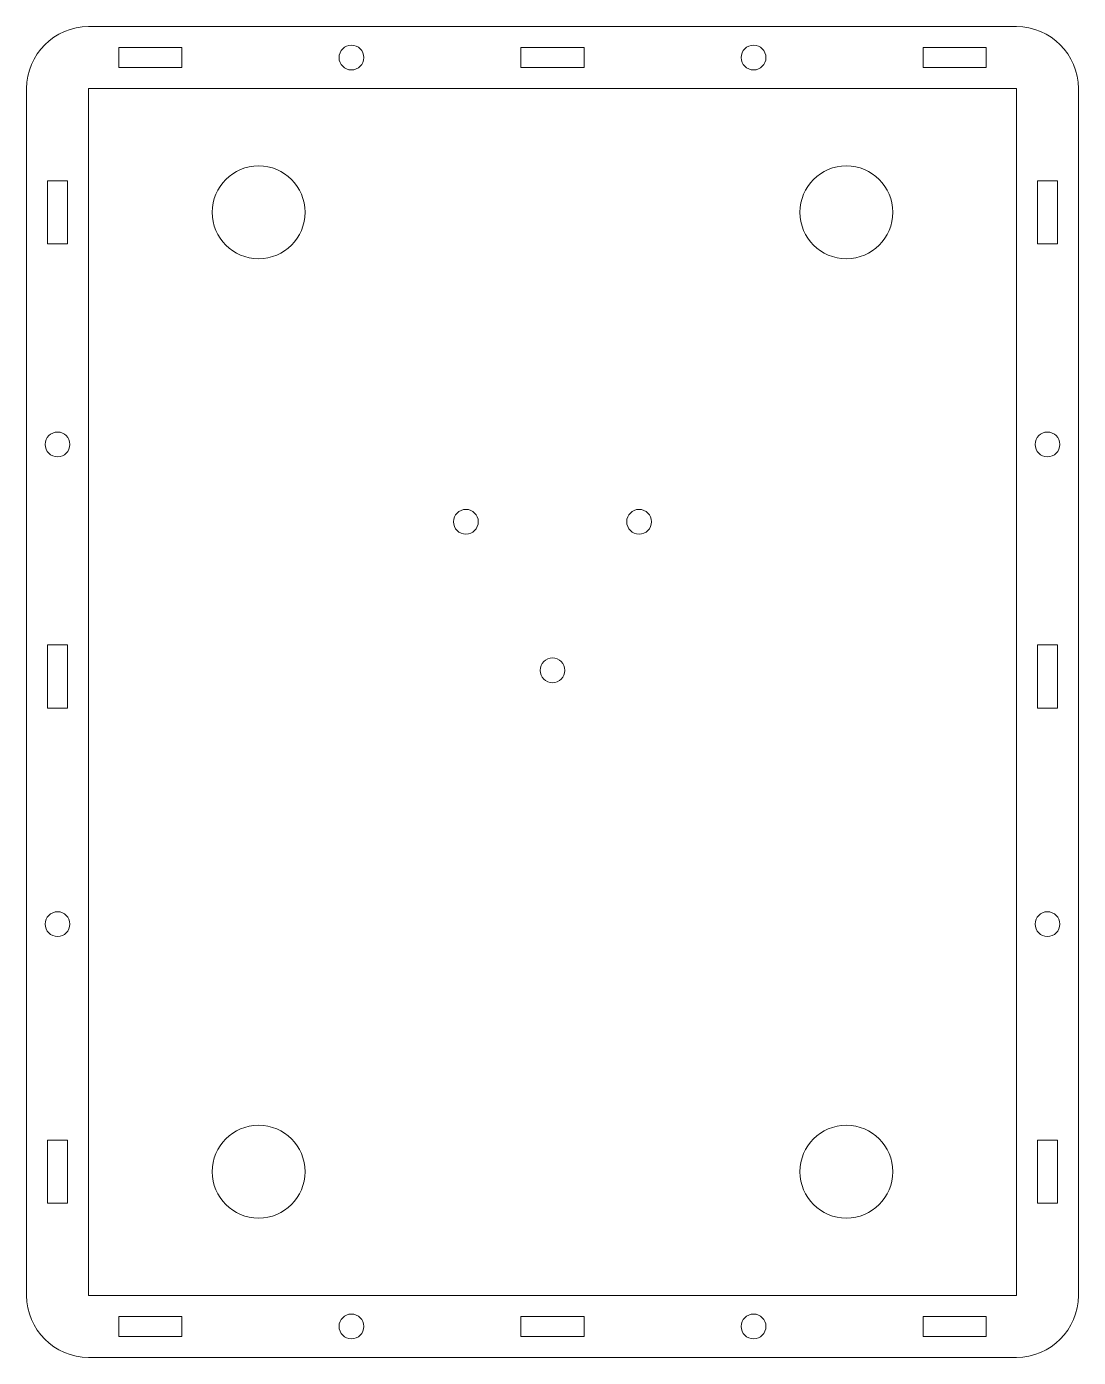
# Model space of a CAD drawing. Header units: millimetres. Extents: x 0 to 170, y 0 to 215.
import ezdxf

# ---------------------------------------------------------------- set-up
doc = ezdxf.new("R2010")
doc.units = ezdxf.units.MM
doc.layers.get('0').update_dxf_attribs({"linetype": 'CONTINUOUS', "lineweight": 0})
for name, color, linetype, lineweight in [('3x10_Female', 1, 'CONTINUOUS', 0), ('MultiMix4_Feet', 1, 'CONTINUOUS', 0), ('MultiMix4_MountingHoles', 3, 'CONTINUOUS', 0), ('MultiMix4_Outer', 3, 'CONTINUOUS', 0), ('Panel_Outer', 1, 'CONTINUOUS', 0)]:
    doc.layers.add(name, color=color, linetype=linetype, lineweight=lineweight)

# ---------------------------------------------------------------- blocks, each defined once
blk = doc.blocks.new('Alesis_MultiMix4-0')
at = {"layer": 'MultiMix4_Feet'}
for centre in [(27.5, 175), (122.5, 175), (27.5, 20), (122.5, 20)]:
    blk.add_circle(centre, 7.5, dxfattribs=at)
at = {"layer": 'MultiMix4_MountingHoles'}
for centre in [(61, 125), (89, 125), (75, 101)]:
    blk.add_circle(centre, 2, dxfattribs=at)
at = {"layer": 'MultiMix4_Outer'}
for p, q in [((0, 0), (0, 195)), ((0, 195), (150, 195)), ((150, 0), (150, 195)), ((0, 0), (150, 0))]:
    blk.add_line(p, q, dxfattribs=at)
blk = doc.blocks.new('3x10_Female-10')
at = {"layer": '3x10_Female'}
for p, q in [((1.6, 5.1), (-1.6, 5.1)), ((-1.6, 5.1), (-1.6, -5.1)), ((1.6, -5.1), (1.6, 5.1)), ((-1.6, -5.1), (1.6, -5.1))]:
    blk.add_line(p, q, dxfattribs=at)
blk = doc.blocks.new('3x10_Female-11')
at = {"layer": '3x10_Female'}
for p, q in [((1.6, 5.1), (-1.6, 5.1)), ((-1.6, 5.1), (-1.6, -5.1)), ((1.6, -5.1), (1.6, 5.1)), ((-1.6, -5.1), (1.6, -5.1))]:
    blk.add_line(p, q, dxfattribs=at)
blk = doc.blocks.new('3x10_Female-12')
at = {"layer": '3x10_Female'}
for p, q in [((1.6, 5.1), (-1.6, 5.1)), ((-1.6, 5.1), (-1.6, -5.1)), ((1.6, -5.1), (1.6, 5.1)), ((-1.6, -5.1), (1.6, -5.1))]:
    blk.add_line(p, q, dxfattribs=at)
blk = doc.blocks.new('3x10_Female-13')
at = {"layer": '3x10_Female'}
for p, q in [((1.6, 5.1), (-1.6, 5.1)), ((-1.6, 5.1), (-1.6, -5.1)), ((1.6, -5.1), (1.6, 5.1)), ((-1.6, -5.1), (1.6, -5.1))]:
    blk.add_line(p, q, dxfattribs=at)
blk = doc.blocks.new('3x10_Female-14')
at = {"layer": '3x10_Female'}
for p, q in [((1.6, 5.1), (-1.6, 5.1)), ((-1.6, 5.1), (-1.6, -5.1)), ((1.6, -5.1), (1.6, 5.1)), ((-1.6, -5.1), (1.6, -5.1))]:
    blk.add_line(p, q, dxfattribs=at)
blk = doc.blocks.new('3x10_Female-15')
at = {"layer": '3x10_Female'}
for p, q in [((1.6, 5.1), (-1.6, 5.1)), ((-1.6, 5.1), (-1.6, -5.1)), ((1.6, -5.1), (1.6, 5.1)), ((-1.6, -5.1), (1.6, -5.1))]:
    blk.add_line(p, q, dxfattribs=at)

msp = doc.modelspace()

# ---------------------------------------------------------------- linework, layer by layer
at = {"layer": 'Panel_Outer'}
for p, q in [((160, 215), (10, 215)), ((0, 205), (0, 10)), ((170, 10), (170, 205)), ((10, 0), (160, 0))]:
    msp.add_line(p, q, dxfattribs=at)
for centre in [(52.5, 210), (117.5, 210), (5, 147.5), (165, 147.5), (5, 70), (165, 70), (52.5, 5), (117.5, 5)]:
    msp.add_circle(centre, 2, dxfattribs=at)
for centre, start, end in [((10, 205), 90, 180), ((160, 205), 0, 90), ((10, 10), 180, 270), ((160, 10), 270, 0)]:
    msp.add_arc(centre, 10, start, end, dxfattribs=at)

# ---------------------------------------------------------------- block references
msp.add_blockref('Alesis_MultiMix4-0', (10, 10))
at = {"layer": 'Panel_Outer', "rotation": 90}
for name, p in [('3x10_Female-10', (20, 210)), ('3x10_Female-11', (85, 210)), ('3x10_Female-12', (150, 210))]:
    msp.add_blockref(name, p, dxfattribs=at)
at = {"layer": 'Panel_Outer'}
for name, p in [('3x10_Female-13', (5, 185)), ('3x10_Female-15', (5, 110)), ('3x10_Female-14', (5, 30))]:
    msp.add_blockref(name, p, dxfattribs=at)
at = {"layer": 'Panel_Outer', "xscale": -1}
for name, p in [('3x10_Female-13', (165, 185)), ('3x10_Female-15', (165, 110)), ('3x10_Female-14', (165, 30))]:
    msp.add_blockref(name, p, dxfattribs=at)
at = {"layer": 'Panel_Outer', "xscale": -1, "rotation": 90}
for name, p in [('3x10_Female-10', (20, 5)), ('3x10_Female-11', (85, 5)), ('3x10_Female-12', (150, 5))]:
    msp.add_blockref(name, p, dxfattribs=at)

doc.saveas('drawing.dxf')
